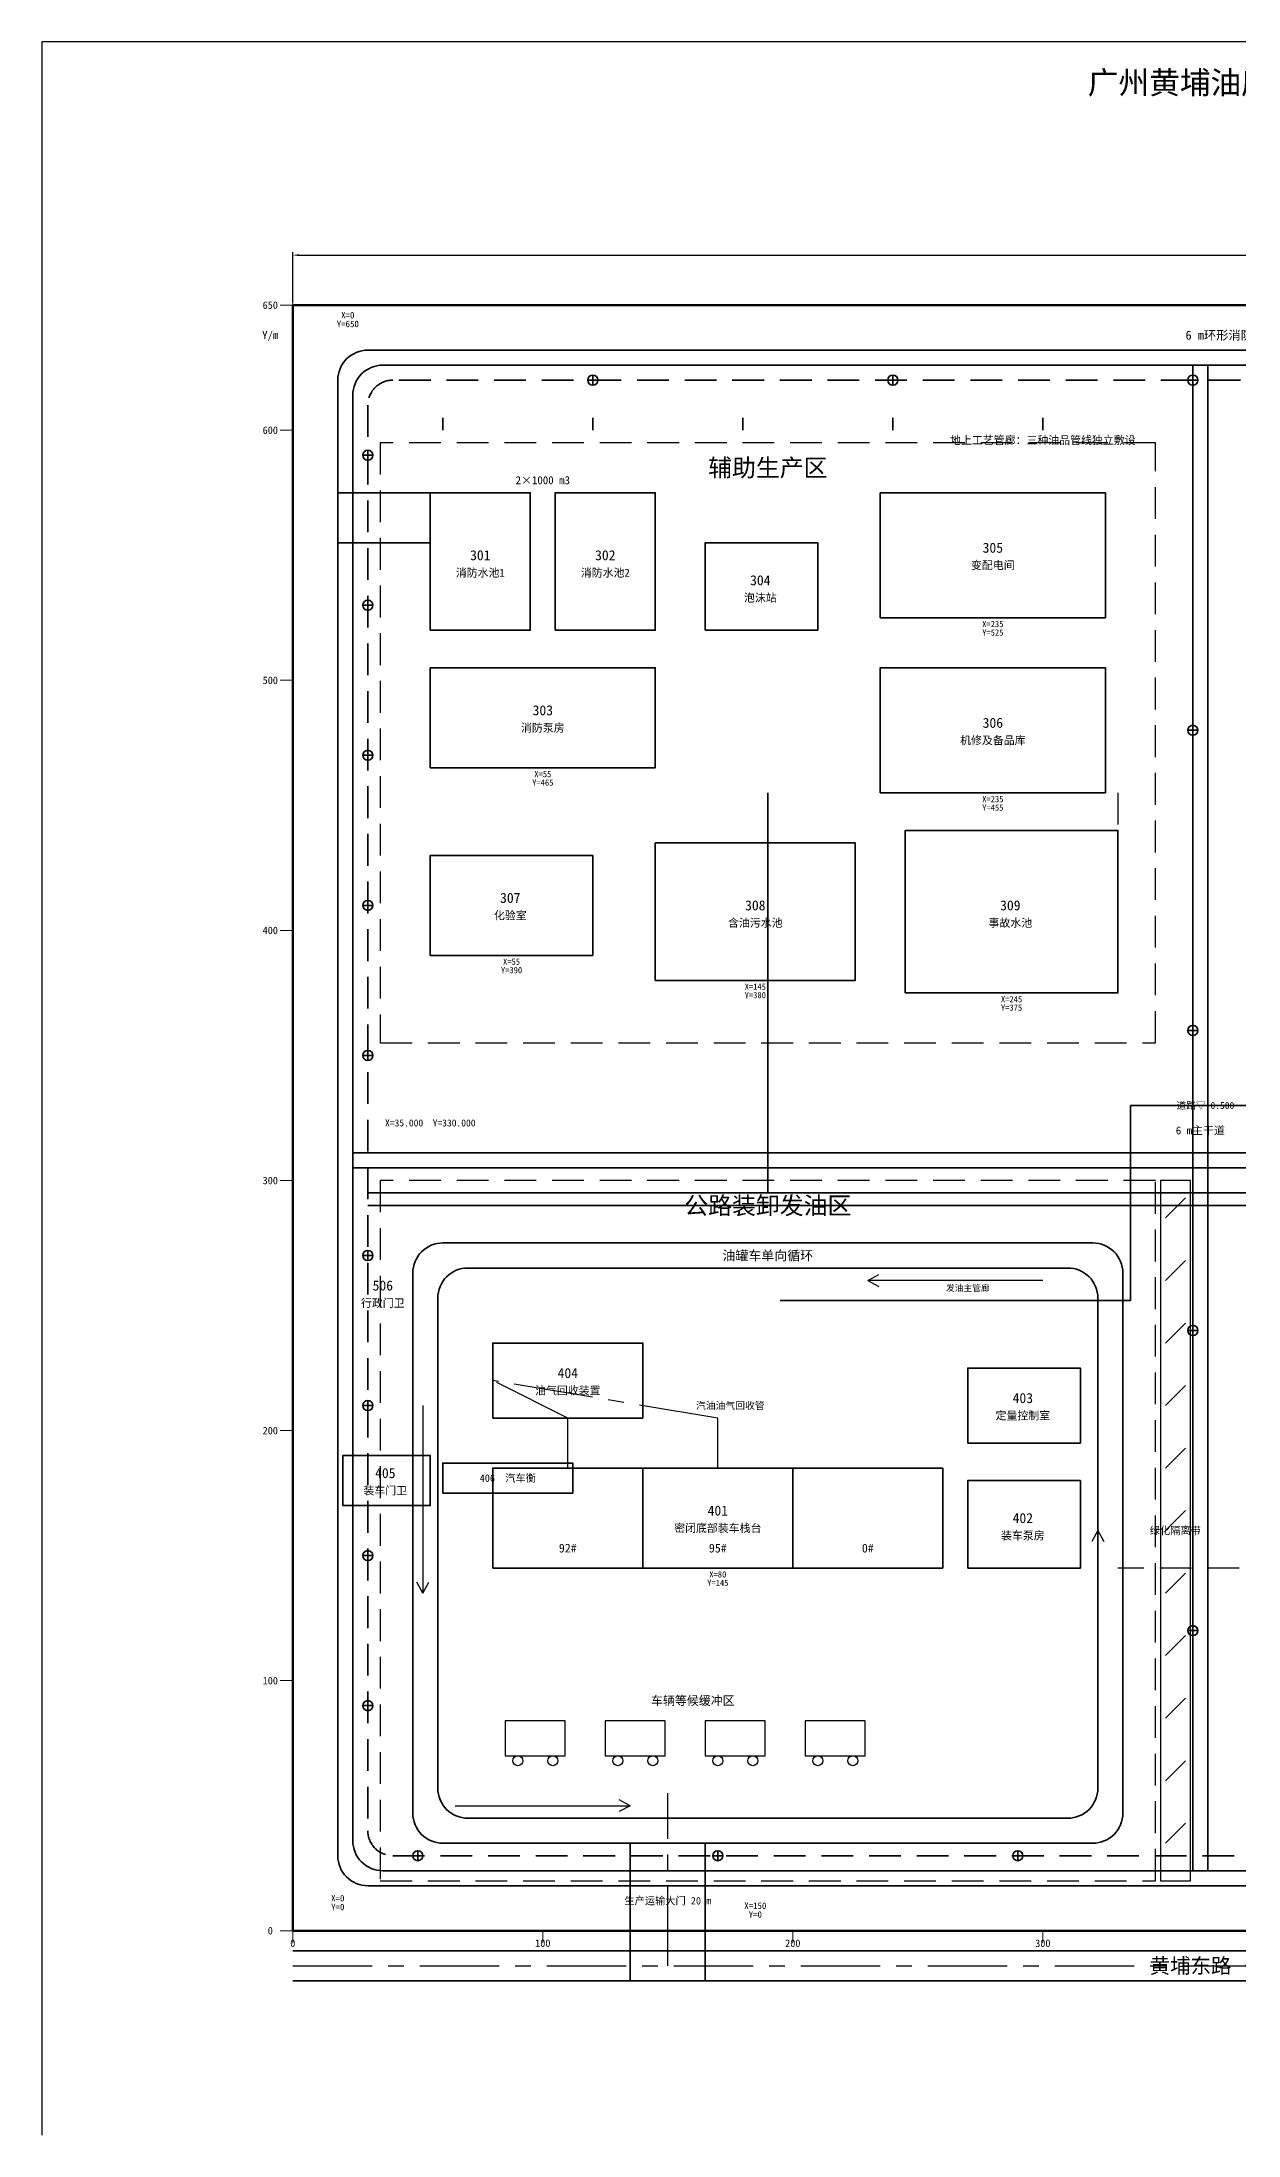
# Model space of a CAD drawing. Header units: millimetres. Extents: x -100 to 1121, y -82 to 755.
# Drawn here: x -100 to 378, y -82 to 755 of the extents above; entities that cross this region are included whole.
import ezdxf
from ezdxf.enums import TextEntityAlignment as Align

# ---------------------------------------------------------------- set-up
doc = ezdxf.new("R2010")
doc.units = ezdxf.units.MM
doc.linetypes.add('CENTER', pattern=[50.8, 31.75, -6.35, 6.35, -6.35])
doc.linetypes.add('DASHED', pattern=[19.05, 12.7, -6.35])
for name, color, linetype, lineweight in [('01-用地红线', 7, 'Continuous', 70), ('02-围墙', 7, 'Continuous', 50), ('03-道路', 7, 'Continuous', 35), ('06-建构筑物', 7, 'Continuous', 35), ('07-工艺管廊', 7, 'Continuous', 35), ('08-消防管网', 7, 'DASHED', 35), ('09-排水沟', 7, 'DASHED', 25), ('10-文字', 7, 'Continuous', 25), ('11-尺寸', 7, 'Continuous', 25), ('12-箭头', 7, 'Continuous', 25), ('13-中心线', 7, 'CENTER', 25), ('14-分区界线', 7, 'DASHED', 25), ('15-消防设施', 7, 'Continuous', 35), ('16-绿化', 7, 'Continuous', 25), ('17-车辆', 7, 'Continuous', 25), ('18-油气管', 7, 'CENTER', 25), ('20-坐标标注', 7, 'Continuous', 18)]:
    doc.layers.add(name, color=color, linetype=linetype, lineweight=lineweight)
doc.styles.add('QVTU-宋体', font='', dxfattribs={"width": 0.9})
doc.styles.add('QVTU-黑体', font='simhei.ttf', dxfattribs={"width": 0.95})
doc.styles.get("Standard").update_dxf_attribs({"font": ''})
doc.styles.get('QVTU-宋体').set_extended_font_data('SimSun')
doc.styles.get('Standard').set_extended_font_data('SimSun')
doc.dimstyles.new('ISO-25', dxfattribs={"dimtxt": 2.5, "dimasz": 2.5, "dimexe": 1.25, "dimexo": 0.625, "dimtad": 1, "dimtxsty": 'Standard', "dimcen": 2.5, "dimadec": 0, "dimazin": 0, "dimtfac": 1, "dimtmove": 0, "dimatfit": 3, "dimfxl": 1, "dimarcsym": 0})

# ---------------------------------------------------------------- blocks, each defined once
blk = doc.blocks.new('*D1')
at = {"layer": '11-尺寸', "color": 0, "lineweight": -2, "transparency": 16777216}
for p, q in [((0, 650.62), (0, 671.25)), ((2.5, 670), (797.5, 670)), ((800, 650.62), (800, 671.25))]:
    blk.add_line(p, q, dxfattribs=at)
at = {"layer": '11-尺寸', "color": 0, "transparency": 16777216}
for points in [[(2.5, 670.42), (2.5, 669.58), (0, 670)], [(797.5, 670.42), (797.5, 669.58), (800, 670)]]:
    blk.add_solid(points, dxfattribs=at)
at = {"layer": 'Defpoints', "color": 0, "transparency": 16777216}
for p in [(800, 670), (0, 650), (800, 650)]:
    blk.add_point(p, dxfattribs=at)
at = {"layer": '11-尺寸', "color": 0, "transparency": 16777216, "insert": (400, 671.88), "char_height": 2.5, "attachment_point": 5}
blk.add_mtext('800', dxfattribs=at)

msp = doc.modelspace()

# ---------------------------------------------------------------- linework, layer by layer
at = {"layer": '01-用地红线'}
msp.add_lwpolyline([(0, 0), (800, 0), (800, 650), (0, 650)], close=True, dxfattribs=at)
at = {"layer": '02-围墙'}
for p, q in [((800, 650), (0, 650)), ((0, 650), (0, 565)), ((0, 550), (0, 495)), ((0, 475), (0, 0)), ((0, 0), (800, 0))]:
    msp.add_line(p, q, dxfattribs=at)
at = {"layer": '03-道路'}
for p, q in [((360, 24), (360, 626)), ((366, 24), (366, 626)), ((24, 311), (776, 311)), ((24, 305), (776, 305)), ((135, -20), (135, 35)), ((165, -20), (165, 35)), ((0, -8), (800, -8)), ((0, -20), (800, -20))]:
    msp.add_line(p, q, dxfattribs=at)
for points in [[(18, 30, 0.4142136), (30, 18), (770, 18, 0.4142136), (782, 30), (782, 620, 0.4142136), (770, 632), (30, 632, 0.4142136), (18, 620)], [(24, 36, 0.4142136), (36, 24), (764, 24, 0.4142136), (776, 36), (776, 614, 0.4142136), (764, 626), (36, 626, 0.4142136), (24, 614)], [(48, 47, 0.4142136), (60, 35), (320, 35, 0.4142136), (332, 47), (332, 263, 0.4142136), (320, 275), (60, 275, 0.4142136), (48, 263)], [(58, 57, 0.4142136), (70, 45), (310, 45, 0.4142136), (322, 57), (322, 253, 0.4142136), (310, 265), (70, 265, 0.4142136), (58, 253)]]:
    msp.add_lwpolyline(points, format="xyb", close=True, dxfattribs=at)
at = {"layer": '06-建构筑物'}
for p, q in [((140, 145), (140, 185)), ((200, 145), (200, 185))]:
    msp.add_line(p, q, dxfattribs=at)
for points in [[(18, 555), (55, 555), (55, 575), (18, 575)], [(55, 520), (95, 520), (95, 575), (55, 575)], [(105, 520), (145, 520), (145, 575), (105, 575)], [(235, 525), (325, 525), (325, 575), (235, 575)], [(165, 520), (210, 520), (210, 555), (165, 555)], [(55, 465), (145, 465), (145, 505), (55, 505)], [(235, 455), (325, 455), (325, 505), (235, 505)], [(245, 375), (330, 375), (330, 440), (245, 440)], [(55, 390), (120, 390), (120, 430), (55, 430)], [(145, 380), (225, 380), (225, 435), (145, 435)], [(80, 205), (140, 205), (140, 235), (80, 235)], [(270, 195), (315, 195), (315, 225), (270, 225)], [(20, 170), (55, 170), (55, 190), (20, 190)], [(60, 175), (112, 175), (112, 187), (60, 187)], [(80, 145), (260, 145), (260, 185), (80, 185)], [(270, 145), (315, 145), (315, 180), (270, 180)]]:
    msp.add_lwpolyline(points, close=True, dxfattribs=at)
at = {"layer": '07-工艺管廊'}
for p, q in [((60, 600), (60, 605)), ((120, 600), (120, 605)), ((180, 600), (180, 605)), ((240, 600), (240, 605)), ((300, 600), (300, 605)), ((190, 295), (190, 455)), ((335, 252), (335, 330)), ((335, 330), (430, 330)), ((30, 295), (760, 295)), ((30, 290), (760, 290)), ((195, 252), (335, 252))]:
    msp.add_line(p, q, dxfattribs=at)
at = {"layer": '08-消防管网'}
for p, q in [((360, 40), (360, 610)), ((40, 305), (760, 305))]:
    msp.add_line(p, q, dxfattribs=at)
msp.add_lwpolyline([(30, 40, 0.4142136), (40, 30), (760, 30, 0.4142136), (770, 40), (770, 610, 0.4142136), (760, 620), (40, 620, 0.4142136), (30, 610)], format="xyb", close=True, dxfattribs=at)
at = {"layer": '09-排水沟'}
for p, q in [((330, 455), (330, 405)), ((550, 145), (330, 145))]:
    msp.add_line(p, q, dxfattribs=at)
at = {"layer": '10-文字'}
for p, q in [((-100.372, 755.276), (-100.372, -81.724)), ((1108.628, 755.276), (-100.372, 755.276))]:
    msp.add_line(p, q, dxfattribs=at)
at = {"layer": '12-箭头'}
for p, q in [((230, 260), (234.408, 262.36)), ((300, 260), (230, 260)), ((230, 260), (234.408, 257.64)), ((52, 210), (52, 135)), ((322, 160), (319.64, 155.592)), ((322, 90), (322, 160)), ((322, 160), (324.36, 155.592)), ((52, 135), (49.64, 139.408)), ((52, 135), (54.36, 139.408)), ((135, 50), (130.592, 52.36)), ((65, 50), (135, 50)), ((135, 50), (130.592, 47.64))]:
    msp.add_line(p, q, dxfattribs=at)
at = {"layer": '13-中心线'}
for p, q in [((150, -14), (150, 55)), ((0, -14), (800, -14))]:
    msp.add_line(p, q, dxfattribs=at)
at = {"layer": '14-分区界线'}
for points in [[(35, 355), (345, 355), (345, 595), (35, 595)], [(35, 20), (345, 20), (345, 300), (35, 300)]]:
    msp.add_lwpolyline(points, close=True, dxfattribs=at)
at = {"layer": '15-消防设施'}
for p, q in [((118, 620), (122, 620)), ((120, 618), (120, 622)), ((238, 620), (242, 620)), ((240, 618), (240, 622)), ((358, 620), (362, 620)), ((360, 618), (360, 622)), ((28, 590), (32, 590)), ((30, 588), (30, 592)), ((28, 530), (32, 530)), ((30, 528), (30, 532)), ((358, 480), (362, 480)), ((360, 478), (360, 482)), ((28, 470), (32, 470)), ((30, 468), (30, 472)), ((30, 408), (30, 412)), ((28, 410), (32, 410)), ((358, 360), (362, 360)), ((360, 358), (360, 362)), ((30, 348), (30, 352)), ((28, 350), (32, 350)), ((28, 270), (32, 270)), ((30, 268), (30, 272)), ((358, 240), (362, 240)), ((360, 238), (360, 242)), ((28, 210), (32, 210)), ((30, 208), (30, 212)), ((30, 148), (30, 152)), ((28, 150), (32, 150)), ((358, 120), (362, 120)), ((360, 118), (360, 122)), ((28, 90), (32, 90)), ((30, 88), (30, 92)), ((48, 30), (52, 30)), ((50, 28), (50, 32)), ((168, 30), (172, 30)), ((170, 28), (170, 32)), ((288, 30), (292, 30)), ((290, 28), (290, 32))]:
    msp.add_line(p, q, dxfattribs=at)
for centre in [(120, 620), (240, 620), (360, 620), (30, 590), (30, 530), (360, 480), (30, 470), (30, 410), (360, 360), (30, 350), (30, 270), (360, 240), (30, 210), (30, 150), (360, 120), (30, 90), (50, 30), (170, 30), (290, 30)]:
    msp.add_circle(centre, 2, dxfattribs=at)
at = {"layer": '16-绿化'}
for p, q in [((349, 285), (357, 293)), ((349, 260), (357, 268)), ((349, 235), (357, 243)), ((349, 210), (357, 218)), ((349, 185), (357, 193)), ((349, 160), (357, 168)), ((349, 135), (357, 143)), ((349, 110), (357, 118)), ((349, 85), (357, 93)), ((349, 60), (357, 68)), ((349, 35), (357, 43))]:
    msp.add_line(p, q, dxfattribs=at)
msp.add_lwpolyline([(347, 20), (359, 20), (359, 300), (347, 300)], close=True, dxfattribs=at)
at = {"layer": '17-车辆'}
for points in [[(85, 70), (109, 70), (109, 84), (85, 84)], [(125, 70), (149, 70), (149, 84), (125, 84)], [(165, 70), (189, 70), (189, 84), (165, 84)], [(205, 70), (229, 70), (229, 84), (205, 84)]]:
    msp.add_lwpolyline(points, close=True, dxfattribs=at)
for centre in [(90, 68), (104, 68), (130, 68), (144, 68), (170, 68), (184, 68), (210, 68), (224, 68)]:
    msp.add_circle(centre, 2, dxfattribs=at)
at = {"layer": '18-油气管'}
for p, q in [((110, 205), (80, 220)), ((170, 205), (80, 220)), ((110, 185), (110, 205)), ((170, 185), (170, 205))]:
    msp.add_line(p, q, dxfattribs=at)
at = {"layer": '20-坐标标注'}
for p, q in [((0, 650), (-5, 650)), ((0, 600), (-5, 600)), ((0, 500), (-5, 500)), ((0, 400), (-5, 400)), ((0, 300), (-5, 300)), ((0, 200), (-5, 200)), ((0, 100), (-5, 100)), ((0, 0), (-5, 0)), ((0, 0), (0, -5)), ((100, 0), (100, -5)), ((200, 0), (200, -5)), ((300, 0), (300, -5))]:
    msp.add_line(p, q, dxfattribs=at)

# ---------------------------------------------------------------- texts
at = {"layer": '10-文字', "color": 7, "style": 'QVTU-黑体'}
msp.add_text('广州黄埔油库总平面布置图', height=9, dxfattribs=at).set_placement((391.628, 739), align=Align.MIDDLE_CENTER)
at = {"layer": '10-文字'}
for s, height, style, p in [('6 m环形消防车道，内缘转弯半径R=12 m', 3.6, 'QVTU-宋体', (400, 638)), ('地上工艺管廊：三种油品管线独立敷设', 3.2, 'QVTU-宋体', (300, 596)), ('辅助生产区', 7, 'QVTU-黑体', (190, 585)), ('2×1000 m3', 3.2, 'QVTU-宋体', (100, 580)), ('305', 4, 'QVTU-宋体', (280, 553)), ('消防水池1', 3.2, 'QVTU-宋体', (75, 543)), ('301', 4, 'QVTU-宋体', (75, 550)), ('消防水池2', 3.2, 'QVTU-宋体', (125, 543)), ('302', 4, 'QVTU-宋体', (125, 550)), ('变配电间', 3.2, 'QVTU-宋体', (280, 546)), ('304', 4, 'QVTU-宋体', (187, 540)), ('泡沫站', 3.2, 'QVTU-宋体', (187, 533)), ('303', 4, 'QVTU-宋体', (100, 488)), ('消防泵房', 3.2, 'QVTU-宋体', (100, 481)), ('机修及备品库', 3.2, 'QVTU-宋体', (280, 476)), ('306', 4, 'QVTU-宋体', (280, 483)), ('307', 4, 'QVTU-宋体', (87, 413)), ('308', 4, 'QVTU-宋体', (185, 410)), ('309', 4, 'QVTU-宋体', (287, 410)), ('化验室', 3.2, 'QVTU-宋体', (87, 406)), ('含油污水池', 3.2, 'QVTU-宋体', (185, 403)), ('事故水池', 3.2, 'QVTU-宋体', (287, 403)), ('道路▽+0.500', 2.8, 'QVTU-宋体', (365, 330)), ('X=35.000  Y=330.000', 2.8, 'QVTU-宋体', (55, 323)), ('6 m主干道', 3.2, 'QVTU-宋体', (363, 320)), ('公路装卸发油区', 7, 'QVTU-黑体', (190, 290)), ('油罐车单向循环', 3.8, 'QVTU-宋体', (190, 270)), ('506', 4, 'QVTU-宋体', (36, 258)), ('行政门卫', 3.2, 'QVTU-宋体', (36, 251)), ('发油主管廊', 2.5, 'QVTU-宋体', (270, 257)), ('油气回收装置', 3.2, 'QVTU-宋体', (110, 216)), ('404', 4, 'QVTU-宋体', (110, 223)), ('汽油油气回收管', 2.8, 'QVTU-宋体', (175, 210)), ('403', 4, 'QVTU-宋体', (292, 213)), ('定量控制室', 3.2, 'QVTU-宋体', (292, 206)), ('405', 4, 'QVTU-宋体', (37, 183)), ('装车门卫', 3.2, 'QVTU-宋体', (37, 176)), ('406  汽车衡', 3, 'QVTU-宋体', (86, 181)), ('401', 4, 'QVTU-宋体', (170, 168)), ('密闭底部装车栈台', 3.2, 'QVTU-宋体', (170, 161)), ('装车泵房', 3.2, 'QVTU-宋体', (292, 158)), ('402', 4, 'QVTU-宋体', (292, 165)), ('绿化隔离带', 3, 'QVTU-宋体', (353, 160)), ('92#', 3.5, 'QVTU-宋体', (110, 153)), ('95#', 3.5, 'QVTU-宋体', (170, 153)), ('0#', 3.5, 'QVTU-宋体', (230, 153)), ('车辆等候缓冲区', 3.5, 'QVTU-黑体', (160, 92)), ('生产运输大门 20 m', 3, 'QVTU-宋体', (150, 12)), ('黄埔东路（东西向城市主干路）', 6, 'QVTU-宋体', (400, -14))]:
    msp.add_text(s, height=height, dxfattribs=dict(at, style=style)).set_placement(p, align=Align.MIDDLE_CENTER)
at = {"layer": '20-坐标标注', "style": 'QVTU-宋体'}
for s, height, p in [('650', 3, (-9, 650)), ('X=0', 2.6, (22, 646)), ('Y/m', 3.2, (-9, 638)), ('Y=650', 2.6, (22, 642.49)), ('600', 3, (-9, 600)), ('Y=525', 2.5, (280, 519.125)), ('X=235', 2.5, (280, 522.5)), ('500', 3, (-9, 500)), ('Y=465', 2.5, (100, 459.125)), ('X=55', 2.5, (100, 462.5)), ('X=235', 2.5, (280, 452.5)), ('Y=455', 2.5, (280, 449.125)), ('400', 3, (-9, 400)), ('Y=390', 2.5, (87.5, 384.125)), ('X=55', 2.5, (87.5, 387.5)), ('X=145', 2.5, (185, 377.5)), ('Y=380', 2.5, (185, 374.125)), ('Y=375', 2.5, (287.5, 369.125)), ('X=245', 2.5, (287.5, 372.5)), ('300', 3, (-9, 300)), ('200', 3, (-9, 200)), ('X=80', 2.5, (170, 142.5)), ('Y=145', 2.5, (170, 139.125)), ('100', 3, (-9, 100)), ('Y=0', 2.6, (18, 9.49)), ('X=0', 2.6, (18, 13)), ('X=150', 2.6, (185, 10)), ('0', 3, (-9, 0)), ('Y=0', 2.6, (185, 6.49)), ('0', 3, (0, -5)), ('100', 3, (100, -5)), ('200', 3, (200, -5)), ('300', 3, (300, -5))]:
    msp.add_text(s, height=height, dxfattribs=at).set_placement(p, align=Align.MIDDLE_CENTER)

# ---------------------------------------------------------------- dimensions: what is measured, and where the dimension line sits
at = {"layer": '11-尺寸'}
dim = msp.add_aligned_dim(p1=(0, 650), p2=(800, 650), distance=20, dimstyle='ISO-25', dxfattribs=at)
dim.commit()
dim.dimension.update_dxf_attribs({"geometry": '*D1', "text_midpoint": (400, 671.875)})

doc.saveas('drawing.dxf')
